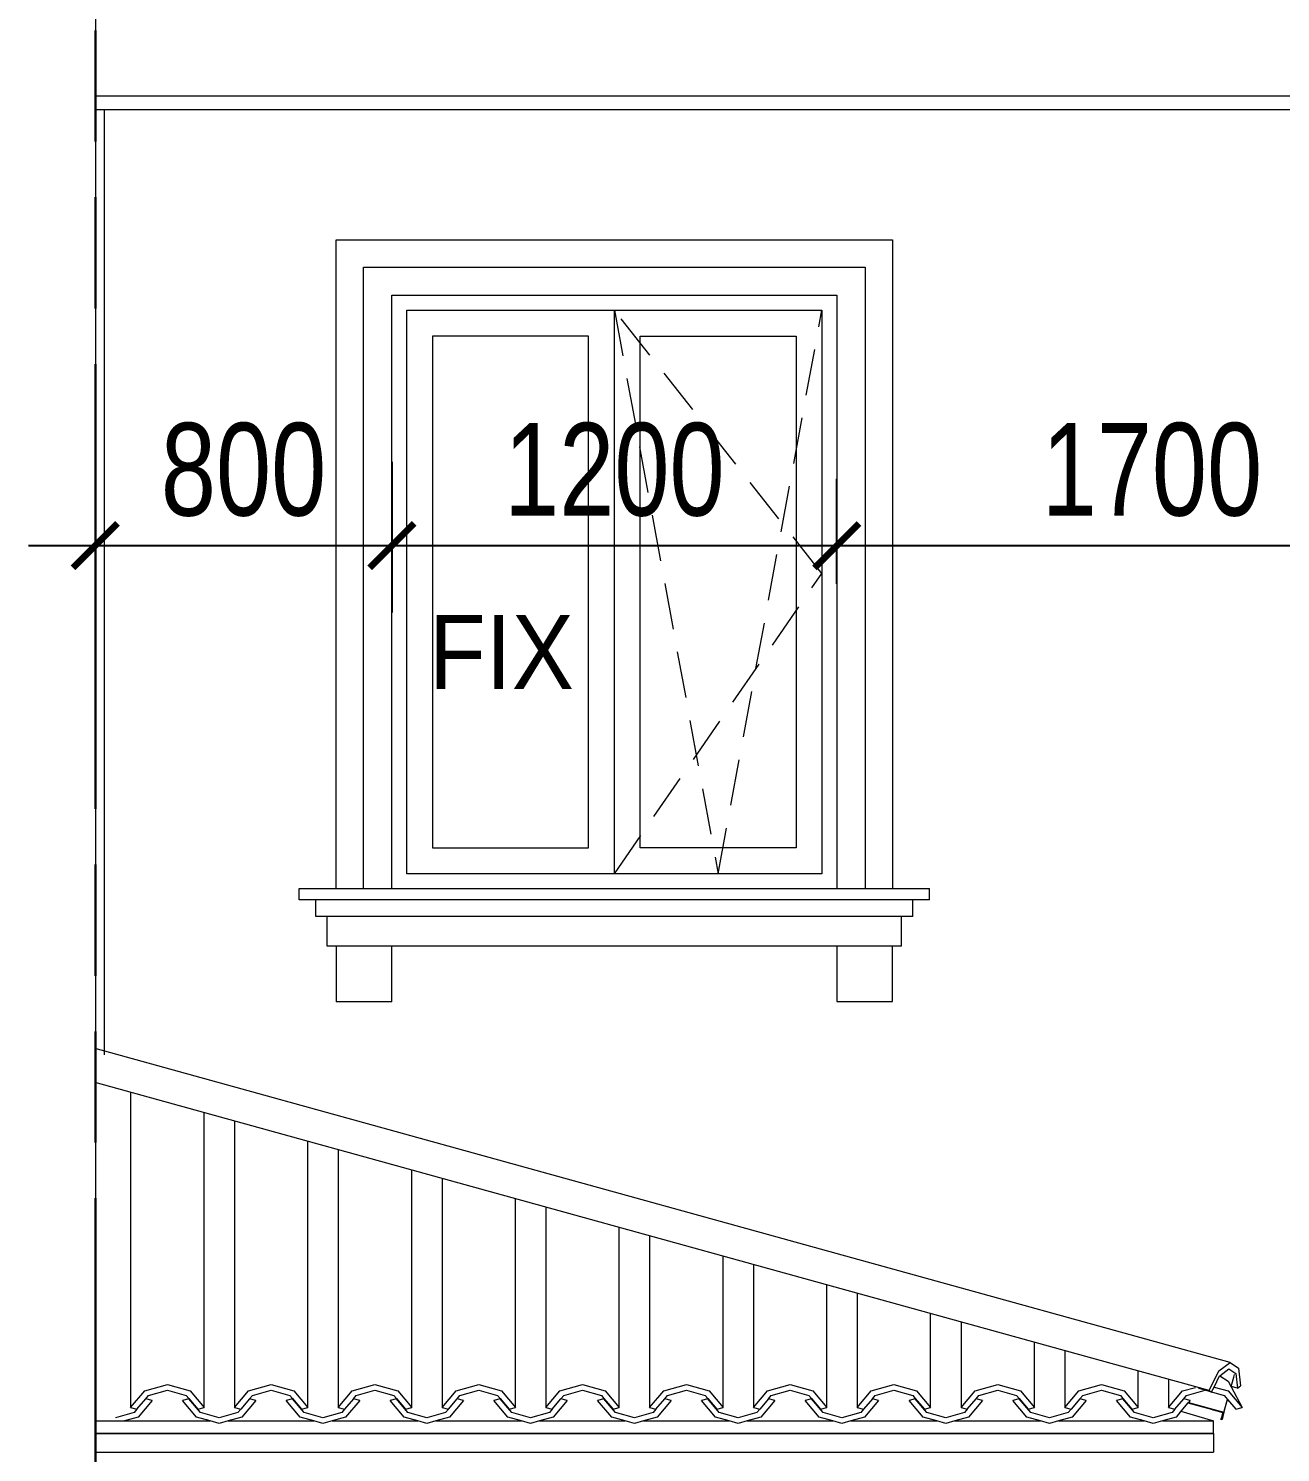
# Model space of a CAD drawing. Header units: millimetres. Extents: x -78046 to 260989, y -99288 to 158505.
# Drawn here: x 188570 to 191948, y -60103 to -56262 of the extents above; entities that cross this region are included whole.
import ezdxf

# ---------------------------------------------------------------- set-up
doc = ezdxf.new("R2010")
doc.units = ezdxf.units.MM
doc.header["$LTSCALE"] = 100
doc.header["$PDMODE"] = 98
doc.linetypes.add('ACAD_ISO09W100', pattern=[45, 24, -3, 6, -3, 6, -3])
doc.linetypes.add('HIDDEN', pattern=[0.375, 0.25, -0.125])
doc.layers.get('Defpoints').update_dxf_attribs({"lineweight": 13})
for name, color, linetype, lineweight in [('-DOOR', 137, 'Continuous', 9), ('-HATCH', 8, 'Continuous', 5), ('-HIDE', 3, 'HIDDEN', 13), ('-LINE1', 7, 'Continuous', 18), ('-TEXT', 7, 'Continuous', 15), ('ranh gioi lo dat', 240, 'ACAD_ISO09W100', 30)]:
    doc.layers.add(name, color=color, linetype=linetype, lineweight=lineweight)
doc.styles.add('AVANH', font='VHAVAN_2.TTF', dxfattribs={"width": 0.8})
doc.styles.add('X-5M-DH-TUM1$0$AVANTH', font='arial.ttf', dxfattribs={"width": 0.9})
doc.dimstyles.new('C_100A3', dxfattribs={"dimscale": 100, "dimtxt": 2.5, "dimasz": 1.2, "dimexe": 1.8, "dimexo": 0, "dimgap": 0.75, "dimtad": 1, "dimdec": 0, "dimzin": 0, "dimdsep": 46, "dimtxsty": 'AVANH', "dimblk": 'ARCHTICK', "dimcen": 0, "dimdle": 1.8, "dimclrd": 256, "dimclre": 256, "dimclrt": 7, "dimadec": 0, "dimazin": 0, "dimtfac": 0.0001, "dimtdec": 0, "dimtix": 1, "dimtmove": 2, "dimatfit": 3, "dimldrblk": 'ARCHTICK', "dimfxl": 1.8, "dimtolj": 1, "dimtzin": 0, "dimarcsym": 0})

# ---------------------------------------------------------------- blocks, each defined once
blk = doc.blocks.new('_ARCHTICK')
at = {"const_width": 0.15}
blk.add_lwpolyline([(-0.5, -0.5), (0.5, 0.5)], dxfattribs=at)
blk = doc.blocks.new('*D243')
at = {"layer": 'Defpoints', "lineweight": -2, "transparency": 16777216}
for p, q in [((188749.9, -57430.7), (188749.9, -57836.8)), ((189550.3, -57430.7), (189550.3, -57836.8)), ((188569.9, -57656.8), (189730.3, -57656.8))]:
    blk.add_line(p, q, dxfattribs=at)
at = {"layer": 'Defpoints', "color": 0, "transparency": 16777216}
for p in [(188749.9, -57430.7), (189550.3, -57430.7), (189550.3, -57656.8)]:
    blk.add_point(p, dxfattribs=at)
at = {"layer": 'Defpoints', "lineweight": -2, "transparency": 16777216, "xscale": 120, "yscale": 120, "zscale": 120, "rotation": 180}
blk.add_blockref('_ARCHTICK', (188749.9, -57656.8), dxfattribs=at)
at = {"layer": 'Defpoints', "lineweight": -2, "transparency": 16777216, "xscale": 120, "yscale": 120, "zscale": 120}
blk.add_blockref('_ARCHTICK', (189550.3, -57656.8), dxfattribs=at)
at = {"layer": 'Defpoints', "color": 7, "transparency": 16777216, "insert": (189150.1, -57452.5), "char_height": 250, "attachment_point": 5, "style": 'AVANH'}
blk.add_mtext('\\A1;800', dxfattribs=at)
blk = doc.blocks.new('*D244')
at = {"layer": 'Defpoints', "lineweight": -2, "transparency": 16777216}
for p, q in [((189550.3, -57430.7), (189550.3, -57836.8)), ((190750.5, -57759.5), (190750.5, -57476.8)), ((189370.3, -57656.8), (190930.5, -57656.8))]:
    blk.add_line(p, q, dxfattribs=at)
at = {"layer": 'Defpoints', "color": 0, "transparency": 16777216}
for p in [(189550.3, -57430.7), (190750.5, -57656.8), (190750.5, -57759.5)]:
    blk.add_point(p, dxfattribs=at)
at = {"layer": 'Defpoints', "lineweight": -2, "transparency": 16777216, "xscale": 120, "yscale": 120, "zscale": 120, "rotation": 180}
blk.add_blockref('_ARCHTICK', (189550.3, -57656.8), dxfattribs=at)
at = {"layer": 'Defpoints', "lineweight": -2, "transparency": 16777216, "xscale": 120, "yscale": 120, "zscale": 120}
blk.add_blockref('_ARCHTICK', (190750.5, -57656.8), dxfattribs=at)
at = {"layer": 'Defpoints', "color": 7, "transparency": 16777216, "insert": (190150.4, -57452.5), "char_height": 250, "attachment_point": 5, "style": 'AVANH'}
blk.add_mtext('\\A1;1200', dxfattribs=at)
blk = doc.blocks.new('*D245')
at = {"layer": 'Defpoints', "lineweight": -2, "transparency": 16777216}
for p, q in [((190750.5, -57759.5), (190750.5, -57476.8)), ((192450.6, -57883.3), (192450.6, -57476.8)), ((190570.5, -57656.8), (192630.6, -57656.8))]:
    blk.add_line(p, q, dxfattribs=at)
at = {"layer": 'Defpoints', "color": 0, "transparency": 16777216}
for p in [(192450.6, -57656.8), (190750.5, -57759.5), (192450.6, -57883.3)]:
    blk.add_point(p, dxfattribs=at)
at = {"layer": 'Defpoints', "lineweight": -2, "transparency": 16777216, "xscale": 120, "yscale": 120, "zscale": 120, "rotation": 180}
blk.add_blockref('_ARCHTICK', (190750.5, -57656.8), dxfattribs=at)
at = {"layer": 'Defpoints', "lineweight": -2, "transparency": 16777216, "xscale": 120, "yscale": 120, "zscale": 120}
blk.add_blockref('_ARCHTICK', (192450.6, -57656.8), dxfattribs=at)
at = {"layer": 'Defpoints', "color": 7, "transparency": 16777216, "insert": (191600.6, -57452.5), "char_height": 250, "attachment_point": 5, "style": 'AVANH'}
blk.add_mtext('\\A1;1700', dxfattribs=at)

msp = doc.modelspace()

# ---------------------------------------------------------------- linework, layer by layer
at = {"layer": '-DOOR', "lineweight": 9}
msp.add_line((190150.4, -58541.7), (190150.4, -57021.6), dxfattribs=at)
for points in [[(189590.3, -57021.6), (190710.5, -57021.6), (190710.5, -58541.7), (189590.3, -58541.7)], [(190080.4, -57091.6), (189660.3, -57091.6), (189660.3, -58471.7), (190080.4, -58471.7)], [(190220.4, -57091.6), (190640.5, -57091.6), (190640.5, -58471.7), (190220.4, -58471.7)]]:
    msp.add_lwpolyline(points, close=True, dxfattribs=at)
at = {"layer": '-HATCH'}
for p, q in [((196784.6, -56444.1), (188750.6, -56444.1)), ((188774.4, -56481.6), (188774.4, -59030.6)), ((189474, -58581.7), (189474, -56905.3)), ((189474, -56905.3), (190826.8, -56905.3)), ((190826.8, -56905.3), (190826.8, -58581.7)), ((190955.5, -58611.7), (189345.3, -58611.7)), ((190925.5, -58656.7), (189375.3, -58656.7)), ((191464.6, -59855.4), (188749.9, -59104.7)), ((188845.6, -59131.2), (188845.6, -59981.3)), ((189043.7, -59981.3), (189043.7, -59186)), ((189125.6, -59208.7), (189125.6, -59981.3)), ((189323.7, -59981.3), (189323.7, -59263.4)), ((189405.6, -59286.1), (189405.6, -59981.3)), ((189603.7, -59981.3), (189603.7, -59340.9)), ((189685.6, -59363.5), (189685.6, -59981.3)), ((189883.7, -59981.3), (189883.7, -59418.3)), ((189965.6, -59440.9), (189965.6, -59981.3)), ((190163.7, -59981.3), (190163.7, -59495.7)), ((190245.6, -59518.4), (190245.6, -59981.3)), ((190443.7, -59981.3), (190443.7, -59573.1)), ((190525.6, -59595.8), (190525.6, -59981.3)), ((190723.7, -59981.3), (190723.7, -59650.6)), ((190805.6, -59673.2), (190805.6, -59981.3)), ((191003.7, -59981.3), (191003.7, -59728)), ((191085.6, -59750.6), (191085.6, -59981.3)), ((191283.7, -59981.3), (191283.7, -59805.4)), ((191365.6, -59828.1), (191365.6, -59981.3)), ((191755.1, -59935.7), (191464.8, -59855.5)), ((191563.7, -59981.3), (191563.7, -59882.8)), ((191645.6, -59905.5), (191645.6, -59981.3)), ((191783.8, -59895.6), (191805.9, -59910)), ((191805.9, -59910), (191814.2, -59925.6)), ((191814.5, -59924.5), (191821.3, -59899.3)), ((191821.3, -59899.3), (191823.2, -59892.3)), ((188845.6, -59981.3), (188883.5, -59936.7)), ((188862.6, -59986.1), (188886.5, -59957.8)), ((188883.5, -59936.7), (188944.7, -59919.7)), ((188886.5, -59957.8), (188893.9, -59949)), ((188903.4, -59962.5), (188886.5, -59957.8)), ((188893.9, -59949), (188944.7, -59934.9)), ((188944.7, -59919.7), (189005.9, -59936.7)), ((188944.7, -59934.9), (188995.4, -59949)), ((189002.3, -59957.8), (188985.3, -59962.5)), ((188995.4, -59949), (189002.3, -59957.1)), ((189002.3, -59957.1), (189002.3, -59957.8)), ((189002.3, -59957.1), (189026.8, -59986.1)), ((189033.6, -59994.8), (189002.3, -59957.8)), ((189005.9, -59936.7), (189043.7, -59981.3)), ((189125.6, -59981.3), (189163.5, -59936.7)), ((189166.5, -59957.8), (189142.6, -59986.1)), ((189163.5, -59936.7), (189224.7, -59919.7)), ((189166.5, -59957.8), (189173.9, -59949)), ((189183.4, -59962.5), (189166.5, -59957.8)), ((189173.9, -59949), (189224.7, -59934.9)), ((189224.7, -59919.7), (189285.9, -59936.7)), ((189224.7, -59934.9), (189275.4, -59949)), ((189282.3, -59957.8), (189265.3, -59962.5)), ((189275.4, -59949), (189282.3, -59957.1)), ((189282.3, -59957.1), (189282.3, -59957.8)), ((189282.3, -59957.1), (189306.8, -59986.1)), ((189313.6, -59994.8), (189282.3, -59957.8)), ((189285.9, -59936.7), (189323.7, -59981.3)), ((189405.6, -59981.3), (189443.5, -59936.7)), ((189446.5, -59957.8), (189422.6, -59986.1)), ((189443.5, -59936.7), (189504.7, -59919.7)), ((189446.5, -59957.8), (189453.9, -59949)), ((189463.4, -59962.5), (189446.5, -59957.8)), ((189453.9, -59949), (189504.7, -59934.9)), ((189504.7, -59919.7), (189565.9, -59936.7)), ((189504.7, -59934.9), (189555.4, -59949)), ((189562.3, -59957.8), (189545.3, -59962.5)), ((189555.4, -59949), (189562.3, -59957.1)), ((189562.3, -59957.1), (189562.3, -59957.8)), ((189562.3, -59957.1), (189586.8, -59986.1)), ((189593.6, -59994.8), (189562.3, -59957.8)), ((189565.9, -59936.7), (189603.7, -59981.3)), ((189685.6, -59981.3), (189723.5, -59936.7)), ((189702.6, -59986.1), (189726.5, -59957.8)), ((189723.5, -59936.7), (189784.7, -59919.7)), ((189726.5, -59957.8), (189733.9, -59949)), ((189743.4, -59962.5), (189726.5, -59957.8)), ((189733.9, -59949), (189784.7, -59934.9)), ((189784.7, -59919.7), (189845.9, -59936.7)), ((189784.7, -59934.9), (189835.4, -59949)), ((189842.3, -59957.8), (189825.3, -59962.5)), ((189835.4, -59949), (189842.3, -59957.1)), ((189842.3, -59957.1), (189842.3, -59957.8)), ((189842.3, -59957.1), (189866.8, -59986.1)), ((189873.6, -59994.8), (189842.3, -59957.8)), ((189845.9, -59936.7), (189883.7, -59981.3)), ((189965.6, -59981.3), (190003.5, -59936.7)), ((189982.6, -59986.1), (190006.5, -59957.8)), ((190003.5, -59936.7), (190064.7, -59919.7)), ((190006.5, -59957.8), (190013.9, -59949)), ((190023.4, -59962.5), (190006.5, -59957.8)), ((190013.9, -59949), (190064.7, -59934.9)), ((190064.7, -59919.7), (190125.9, -59936.7)), ((190064.7, -59934.9), (190115.4, -59949)), ((190122.3, -59957.8), (190105.3, -59962.5)), ((190115.4, -59949), (190122.3, -59957.1)), ((190122.3, -59957.1), (190122.3, -59957.8)), ((190122.3, -59957.1), (190146.8, -59986.1)), ((190153.6, -59994.8), (190122.3, -59957.8)), ((190125.9, -59936.7), (190163.7, -59981.3)), ((190245.6, -59981.3), (190283.5, -59936.7)), ((190262.6, -59986.1), (190286.5, -59957.8)), ((190283.5, -59936.7), (190344.7, -59919.7)), ((190286.5, -59957.8), (190293.9, -59949)), ((190303.4, -59962.5), (190286.5, -59957.8)), ((190293.9, -59949), (190344.7, -59934.9)), ((190344.7, -59919.7), (190405.9, -59936.7)), ((190344.7, -59934.9), (190395.4, -59949)), ((190402.3, -59957.8), (190385.3, -59962.5)), ((190395.4, -59949), (190402.3, -59957.1)), ((190402.3, -59957.1), (190402.3, -59957.8)), ((190402.3, -59957.1), (190426.8, -59986.1)), ((190433.6, -59994.8), (190402.3, -59957.8)), ((190405.9, -59936.7), (190443.7, -59981.3)), ((190525.6, -59981.3), (190563.5, -59936.7)), ((190566.5, -59957.8), (190542.6, -59986.1)), ((190563.5, -59936.7), (190624.7, -59919.7)), ((190566.5, -59957.8), (190573.9, -59949)), ((190583.4, -59962.5), (190566.5, -59957.8)), ((190573.9, -59949), (190624.7, -59934.9)), ((190624.7, -59919.7), (190685.9, -59936.7)), ((190624.7, -59934.9), (190675.4, -59949)), ((190682.3, -59957.8), (190665.3, -59962.5)), ((190675.4, -59949), (190682.3, -59957.1)), ((190682.3, -59957.1), (190682.3, -59957.8)), ((190682.3, -59957.1), (190706.8, -59986.1)), ((190713.6, -59994.8), (190682.3, -59957.8)), ((190685.9, -59936.7), (190723.7, -59981.3)), ((190805.6, -59981.3), (190843.5, -59936.7)), ((190846.5, -59957.8), (190822.6, -59986.1)), ((190843.5, -59936.7), (190904.7, -59919.7)), ((190846.5, -59957.8), (190853.9, -59949)), ((190863.4, -59962.5), (190846.5, -59957.8)), ((190853.9, -59949), (190904.7, -59934.9)), ((190904.7, -59919.7), (190965.9, -59936.7)), ((190904.7, -59934.9), (190955.4, -59949)), ((190962.3, -59957.8), (190945.3, -59962.5)), ((190955.4, -59949), (190962.3, -59957.1)), ((190962.3, -59957.1), (190962.3, -59957.8)), ((190962.3, -59957.1), (190986.8, -59986.1)), ((190993.6, -59994.8), (190962.3, -59957.8)), ((190965.9, -59936.7), (191003.7, -59981.3)), ((191085.6, -59981.3), (191123.5, -59936.7)), ((191102.6, -59986.1), (191126.5, -59957.8)), ((191123.5, -59936.7), (191184.7, -59919.7)), ((191126.5, -59957.8), (191133.9, -59949)), ((191143.4, -59962.5), (191126.5, -59957.8)), ((191133.9, -59949), (191184.7, -59934.9)), ((191184.7, -59919.7), (191245.9, -59936.7)), ((191184.7, -59934.9), (191235.4, -59949)), ((191242.3, -59957.8), (191225.3, -59962.5)), ((191235.4, -59949), (191242.3, -59957.1)), ((191242.3, -59957.1), (191242.3, -59957.8)), ((191242.3, -59957.1), (191266.8, -59986.1)), ((191273.6, -59994.8), (191242.3, -59957.8)), ((191245.9, -59936.7), (191283.7, -59981.3)), ((191365.6, -59981.3), (191403.5, -59936.7)), ((191406.5, -59957.8), (191382.6, -59986.1)), ((191403.5, -59936.7), (191464.7, -59919.7)), ((191406.5, -59957.8), (191413.9, -59949)), ((191423.4, -59962.5), (191406.5, -59957.8)), ((191413.9, -59949), (191464.7, -59934.9)), ((191464.7, -59919.7), (191525.9, -59936.7)), ((191464.7, -59934.9), (191515.4, -59949)), ((191522.3, -59957.8), (191505.3, -59962.5)), ((191515.4, -59949), (191522.3, -59957.1)), ((191522.3, -59957.1), (191522.3, -59957.8)), ((191522.3, -59957.1), (191546.8, -59986.1)), ((191553.6, -59994.8), (191522.3, -59957.8)), ((191525.9, -59936.7), (191563.7, -59981.3)), ((191645.6, -59981.3), (191683.5, -59936.7)), ((191662.6, -59986.1), (191686.5, -59957.8)), ((191683.5, -59936.7), (191717.8, -59927.2)), ((191686.5, -59957.8), (191693.9, -59949)), ((191703.4, -59962.5), (191686.5, -59957.8)), ((191693.9, -59949), (191743.8, -59935.1)), ((191743.8, -59935.1), (191726.7, -59930.4)), ((191761.3, -59940), (191743.8, -59935.1)), ((191761.5, -59939.6), (191795.4, -59949)), ((191768.1, -59926.2), (191805.9, -59936.7)), ((191795.4, -59949), (191804.5, -59959.8)), ((191805.9, -59936.7), (191843.7, -59981.3)), ((191814.2, -59925.6), (191814.5, -59924.5)), ((191814.2, -59925.6), (191843.7, -59981.1)), ((188855.1, -59994.8), (188804.4, -60008.9)), ((188845.6, -59981.3), (188862.6, -59986.1)), ((188862.6, -59986.1), (188855.1, -59994.8)), ((188903.4, -59962.5), (188865.6, -60007.1)), ((189023.2, -60007.1), (188985.3, -59962.5)), ((189026.8, -59986.1), (189043.7, -59981.3)), ((189084.4, -60008.9), (189033.6, -59994.8)), ((189135.1, -59994.8), (189084.4, -60008.9)), ((189125.6, -59981.3), (189142.6, -59986.1)), ((189142.6, -59986.1), (189135.1, -59994.8)), ((189183.4, -59962.5), (189145.6, -60007.1)), ((189303.2, -60007.1), (189265.3, -59962.5)), ((189306.8, -59986.1), (189323.7, -59981.3)), ((189364.4, -60008.9), (189313.6, -59994.8)), ((189415.1, -59994.8), (189364.4, -60008.9)), ((189405.6, -59981.3), (189422.6, -59986.1)), ((189422.6, -59986.1), (189415.1, -59994.8)), ((189463.4, -59962.5), (189425.6, -60007.1)), ((189583.2, -60007.1), (189545.3, -59962.5)), ((189586.8, -59986.1), (189603.7, -59981.3)), ((189644.4, -60008.9), (189593.6, -59994.8)), ((189695.1, -59994.8), (189644.4, -60008.9)), ((189685.6, -59981.3), (189702.6, -59986.1)), ((189702.6, -59986.1), (189695.1, -59994.8)), ((189743.4, -59962.5), (189705.6, -60007.1)), ((189863.2, -60007.1), (189825.3, -59962.5)), ((189866.8, -59986.1), (189883.7, -59981.3)), ((189924.4, -60008.9), (189873.6, -59994.8)), ((189975.1, -59994.8), (189924.4, -60008.9)), ((189965.6, -59981.3), (189982.6, -59986.1)), ((189982.6, -59986.1), (189975.1, -59994.8)), ((190023.4, -59962.5), (189985.6, -60007.1)), ((190143.2, -60007.1), (190105.3, -59962.5)), ((190146.8, -59986.1), (190163.7, -59981.3)), ((190204.4, -60008.9), (190153.6, -59994.8)), ((190255.1, -59994.8), (190204.4, -60008.9)), ((190245.6, -59981.3), (190262.6, -59986.1)), ((190262.6, -59986.1), (190255.1, -59994.8)), ((190303.4, -59962.5), (190265.6, -60007.1)), ((190423.2, -60007.1), (190385.3, -59962.5)), ((190426.8, -59986.1), (190443.7, -59981.3)), ((190484.4, -60008.9), (190433.6, -59994.8)), ((190535.1, -59994.8), (190484.4, -60008.9)), ((190525.6, -59981.3), (190542.6, -59986.1)), ((190542.6, -59986.1), (190535.1, -59994.8)), ((190583.4, -59962.5), (190545.6, -60007.1)), ((190703.2, -60007.1), (190665.3, -59962.5)), ((190706.8, -59986.1), (190723.7, -59981.3)), ((190764.4, -60008.9), (190713.6, -59994.8)), ((190815.1, -59994.8), (190764.4, -60008.9)), ((190805.6, -59981.3), (190822.6, -59986.1)), ((190822.6, -59986.1), (190815.1, -59994.8)), ((190863.4, -59962.5), (190825.6, -60007.1)), ((190983.2, -60007.1), (190945.3, -59962.5)), ((190986.8, -59986.1), (191003.7, -59981.3)), ((191044.4, -60008.9), (190993.6, -59994.8)), ((191095.1, -59994.8), (191044.4, -60008.9)), ((191085.6, -59981.3), (191102.6, -59986.1)), ((191102.6, -59986.1), (191095.1, -59994.8)), ((191143.4, -59962.5), (191105.6, -60007.1)), ((191263.2, -60007.1), (191225.3, -59962.5)), ((191266.8, -59986.1), (191283.7, -59981.3)), ((191324.4, -60008.9), (191273.6, -59994.8)), ((191375.1, -59994.8), (191324.4, -60008.9)), ((191365.6, -59981.3), (191382.6, -59986.1)), ((191382.6, -59986.1), (191375.1, -59994.8)), ((191423.4, -59962.5), (191385.6, -60007.1)), ((191543.2, -60007.1), (191505.3, -59962.5)), ((191546.8, -59986.1), (191563.7, -59981.3)), ((191604.4, -60008.9), (191553.6, -59994.8)), ((191655.1, -59994.8), (191604.4, -60008.9)), ((191645.6, -59981.3), (191662.6, -59986.1)), ((191662.6, -59986.1), (191655.1, -59994.8)), ((191679, -59991.3), (191665.6, -60007.1)), ((191697.8, -59969.2), (191679, -59991.3)), ((191679, -59991.3), (191767.1, -60017.4)), ((191698.1, -59968.8), (191697.8, -59969.2)), ((191697.8, -59969.2), (191764, -59987.2)), ((191698.4, -59968.4), (191698.1, -59968.8)), ((191698.1, -59968.8), (191764.7, -59986.9)), ((191698.7, -59968), (191698.4, -59968.4)), ((191698.4, -59968.4), (191765.4, -59986.6)), ((191699.1, -59967.7), (191698.7, -59968)), ((191698.7, -59968), (191766.1, -59986.4)), ((191703.4, -59962.5), (191699.1, -59967.7)), ((191699.1, -59967.7), (191794.6, -59993.6)), ((191764.4, -59987.3), (191764.6, -59987.3)), ((191765, -59987.4), (191765.2, -59987.5)), ((191765.1, -59987), (191765.3, -59987.1)), ((191765.6, -59987.6), (191765.7, -59987.6)), ((191765.7, -59987.2), (191765.9, -59987.2)), ((191765.8, -59986.7), (191766, -59986.8)), ((191766.2, -59987.8), (191792.2, -59994.8)), ((191766.3, -59987.3), (191792.4, -59994.5)), ((191766.4, -59986.9), (191793.1, -59994.2)), ((191766.5, -59986.5), (191793.9, -59993.9)), ((191787.6, -60014.5), (191793.3, -59994.2)), ((191792.9, -59994.6), (191787.6, -60014.5)), ((191792.2, -59994.8), (191787.6, -60012)), ((191788.3, -60014.2), (191794, -59993.9)), ((191793.6, -59994.3), (191788.3, -60014.2)), ((191788.9, -60007.5), (191792.6, -59994.5)), ((191789, -60014), (191794.7, -59993.7)), ((191794.3, -59994), (191789, -60014)), ((191789.7, -60013.7), (191795.9, -59991.4)), ((191795, -59993.8), (191789.7, -60013.7)), ((191792.2, -59994.8), (191792.3, -59994.9)), ((191792.3, -59994.9), (191792.4, -59994.5)), ((191792.4, -59994.5), (191792.6, -59994.5)), ((191792.6, -59994.5), (191792.9, -59994.6)), ((191792.9, -59994.6), (191793, -59994.6)), ((191793, -59994.6), (191793.1, -59994.2)), ((191793.1, -59994.2), (191793.3, -59994.2)), ((191793.3, -59994.2), (191793.6, -59994.3)), ((191793.6, -59994.3), (191793.7, -59994.3)), ((191793.7, -59994.3), (191793.9, -59993.9)), ((191793.9, -59993.9), (191794, -59993.9)), ((191794, -59993.9), (191794.3, -59994)), ((191794.3, -59994), (191794.4, -59994.1)), ((191794.4, -59994.1), (191794.6, -59993.6)), ((191794.6, -59993.6), (191794.7, -59993.7)), ((191794.7, -59993.7), (191795, -59993.8)), ((191795, -59993.8), (191795.1, -59993.8)), ((191795.1, -59993.8), (191800.3, -59975.3)), ((191795.9, -59991.4), (191804.6, -59959.8)), ((191800.3, -59975.3), (191804.5, -59959.8)), ((191803.8, -59963.7), (191804.8, -59960.1)), ((191804.8, -59960.1), (191803.8, -59963.7)), ((191804.5, -59959.8), (191804.6, -59959.8)), ((191804.6, -59959.8), (191804.8, -59960.1)), ((191804.8, -59960.1), (191804.8, -59960.1)), ((191804.8, -59960.1), (191826.8, -59986.1)), ((191826.8, -59986.1), (191843.7, -59981.3)), ((191843.7, -59981.3), (191843.7, -59981.1)), ((188749.9, -60017.4), (189060, -60017.4)), ((188865.6, -60007.1), (188828.8, -60017.4)), ((189060, -60017.4), (189023.2, -60007.1)), ((189084.4, -60024.2), (189060, -60017.4)), ((189108.8, -60017.4), (189084.4, -60024.2)), ((189145.6, -60007.1), (189108.8, -60017.4)), ((189108.8, -60017.4), (189340, -60017.4)), ((189340, -60017.4), (189303.2, -60007.1)), ((189364.4, -60024.2), (189340, -60017.4)), ((189388.8, -60017.4), (189364.4, -60024.2)), ((189425.6, -60007.1), (189388.8, -60017.4)), ((189388.8, -60017.4), (189620, -60017.4)), ((189620, -60017.4), (189583.2, -60007.1)), ((189644.4, -60024.2), (189620, -60017.4)), ((189668.8, -60017.4), (189644.4, -60024.2)), ((189705.6, -60007.1), (189668.8, -60017.4)), ((189668.8, -60017.4), (189900, -60017.4)), ((189900, -60017.4), (189863.2, -60007.1)), ((189924.4, -60024.2), (189900, -60017.4)), ((189948.8, -60017.4), (189924.4, -60024.2)), ((189985.6, -60007.1), (189948.8, -60017.4)), ((189948.8, -60017.4), (190180, -60017.4)), ((190180, -60017.4), (190143.2, -60007.1)), ((190204.4, -60024.2), (190180, -60017.4)), ((190228.8, -60017.4), (190204.4, -60024.2)), ((190265.6, -60007.1), (190228.8, -60017.4)), ((190228.8, -60017.4), (190460, -60017.4)), ((190460, -60017.4), (190423.2, -60007.1)), ((190484.4, -60024.2), (190460, -60017.4)), ((190508.8, -60017.4), (190484.4, -60024.2)), ((190545.6, -60007.1), (190508.8, -60017.4)), ((190508.8, -60017.4), (190740, -60017.4)), ((190740, -60017.4), (190703.2, -60007.1)), ((190764.4, -60024.2), (190740, -60017.4)), ((190788.8, -60017.4), (190764.4, -60024.2)), ((190825.6, -60007.1), (190788.8, -60017.4)), ((190788.8, -60017.4), (191020, -60017.4)), ((191020, -60017.4), (190983.2, -60007.1)), ((191044.4, -60024.2), (191020, -60017.4)), ((191068.8, -60017.4), (191044.4, -60024.2)), ((191105.6, -60007.1), (191068.8, -60017.4)), ((191068.8, -60017.4), (191300, -60017.4)), ((191300, -60017.4), (191263.2, -60007.1)), ((191324.4, -60024.2), (191300, -60017.4)), ((191348.8, -60017.4), (191324.4, -60024.2)), ((191385.6, -60007.1), (191348.8, -60017.4)), ((191348.8, -60017.4), (191580, -60017.4)), ((191580, -60017.4), (191543.2, -60007.1)), ((191604.4, -60024.2), (191580, -60017.4)), ((191628.8, -60017.4), (191604.4, -60024.2)), ((191665.6, -60007.1), (191628.8, -60017.4)), ((191787.6, -60012), (191786.9, -60014.8)), ((191787.6, -60012), (191788.9, -60007.5)), ((188749.9, -60051.6), (191766.8, -60051.6)), ((191767.1, -60051.7), (188749.9, -60051.7)), ((188749.9, -60101.7), (191700.3, -60101.7))]:
    msp.add_line(p, q, dxfattribs=at)
at = {"layer": '-HIDE', "ltscale": 5}
for points in [[(190150.4, -58541.7), (190150.4, -58541.7), (190710.5, -57731.6), (190150.4, -57021.6)], [(190150.4, -57021.6), (190430.5, -58541.6), (190710.5, -57021.6)]]:
    msp.add_lwpolyline(points, dxfattribs=at)
at = {"layer": '-LINE1', "color": 0, "lineweight": 20}
for p, q in [((188750.5, -52431.5), (188750.6, -67081.5)), ((196750.2, -56481.6), (188750.6, -56481.6)), ((189400.3, -58581.7), (189400.3, -56831.6)), ((189400.3, -56831.6), (190900.5, -56831.6)), ((190900.5, -56831.6), (190900.5, -58581.7)), ((189550.3, -58581.7), (189550.3, -56981.6)), ((189550.3, -56981.6), (190750.5, -56981.6)), ((190750.5, -56981.6), (190750.5, -58581.7)), ((189300.3, -58611.7), (189300.3, -58581.7)), ((189300.3, -58581.7), (189400.3, -58581.7)), ((189345.3, -58611.7), (189300.3, -58611.7)), ((189345.3, -58656.7), (189345.3, -58611.7)), ((189400.3, -58581.7), (189474, -58581.7)), ((189474, -58581.7), (189550.3, -58581.7)), ((189550.3, -58581.7), (190750.5, -58581.7)), ((190750.5, -58581.7), (190826.8, -58581.7)), ((190826.8, -58581.7), (190900.5, -58581.7)), ((190900.5, -58581.7), (191000.5, -58581.7)), ((190955.5, -58656.7), (190955.5, -58611.7)), ((191000.5, -58611.7), (190955.5, -58611.7)), ((191000.5, -58611.7), (191000.5, -58581.7)), ((189375.3, -58656.7), (189345.3, -58656.7)), ((189375.3, -58736.7), (189375.3, -58656.7)), ((190925.5, -58736.7), (190925.5, -58656.7)), ((190955.5, -58656.7), (190925.5, -58656.7)), ((189400.3, -58736.7), (189375.3, -58736.7)), ((189400.3, -58736.7), (189400.3, -58737.5)), ((189550.3, -58736.7), (189400.3, -58736.7)), ((189400.3, -58737.5), (189400.3, -58887)), ((190750.5, -58736.7), (189550.3, -58736.7)), ((189550.3, -58887), (189550.3, -58736.7)), ((190900.5, -58736.7), (190750.5, -58736.7)), ((190750.5, -58736.7), (190750.5, -58885.9)), ((190925.5, -58736.7), (190900.5, -58736.7)), ((190900.5, -58885.9), (190900.5, -58736.7)), ((189550.3, -58887), (189400.3, -58887)), ((190900.5, -58887.1), (190750.5, -58887.1)), ((191811.5, -59859.7), (188749.9, -59013.1)), ((191781.4, -59882.9), (191811.5, -59859.7)), ((191800.1, -59883), (191808, -59876.9)), ((191808, -59876.9), (191826.6, -59889.5)), ((191811.5, -59859.7), (191833.9, -59874.9)), ((191833.9, -59874.9), (191840, -59922.8)), ((191755.1, -59935.7), (191781.4, -59882.9)), ((191768.1, -59926.2), (191783.1, -59896.1)), ((191783.1, -59896.1), (191783.8, -59895.6)), ((191783.8, -59895.6), (191800.1, -59883)), ((191826.6, -59889.5), (191831.7, -59929.2)), ((191755.1, -59935.7), (191761.3, -59940)), ((191761.3, -59940), (191761.5, -59939.6)), ((191761.5, -59939.6), (191768.1, -59926.2)), ((191831.7, -59929.2), (191814.5, -59924.5)), ((191831.7, -59929.2), (191840, -59922.8)), ((191628.8, -60017.4), (191767.1, -60017.4)), ((191767.1, -60051.6), (191767.1, -60017.4)), ((191766.8, -60051.6), (191767.1, -60051.7)), ((191767.1, -60051.6), (191766.8, -60051.6)), ((191767.1, -60051.7), (191767.1, -60101.7)), ((191700.3, -60101.7), (191767.1, -60101.7))]:
    msp.add_line(p, q, dxfattribs=at)
at = {"layer": 'ranh gioi lo dat', "ltscale": 0.5}
msp.add_line((188750.6, -69617.1), (188750.6, -48518.2), dxfattribs=at)

# ---------------------------------------------------------------- texts
at = {"layer": '-TEXT', "color": 2, "style": 'X-5M-DH-TUM1$0$AVANTH', "width": 0.9}
msp.add_text('FIX', height=200, dxfattribs=at).set_placement((189650.2, -58043.5))

# ---------------------------------------------------------------- dimensions: what is measured, and where the dimension line sits
at = {"layer": 'Defpoints', "color": 2}
for base, p1, p2, picture, middle in [((189550.3, -57656.8), (188749.9, -57430.7), (189550.3, -57430.7), '*D243', (189150.1, -57452.5)), ((190750.5, -57656.8), (189550.3, -57430.7), (190750.5, -57759.5), '*D244', (190150.4, -57452.5)), ((192450.6, -57656.8), (190750.5, -57759.5), (192450.6, -57883.3), '*D245', (191600.6, -57452.5))]:
    dim = msp.add_linear_dim(base=base, p1=p1, p2=p2, dimstyle='C_100A3', dxfattribs=at)
    dim.commit()
    dim.dimension.update_dxf_attribs({"geometry": picture, "text_midpoint": middle})

doc.saveas('drawing.dxf')
